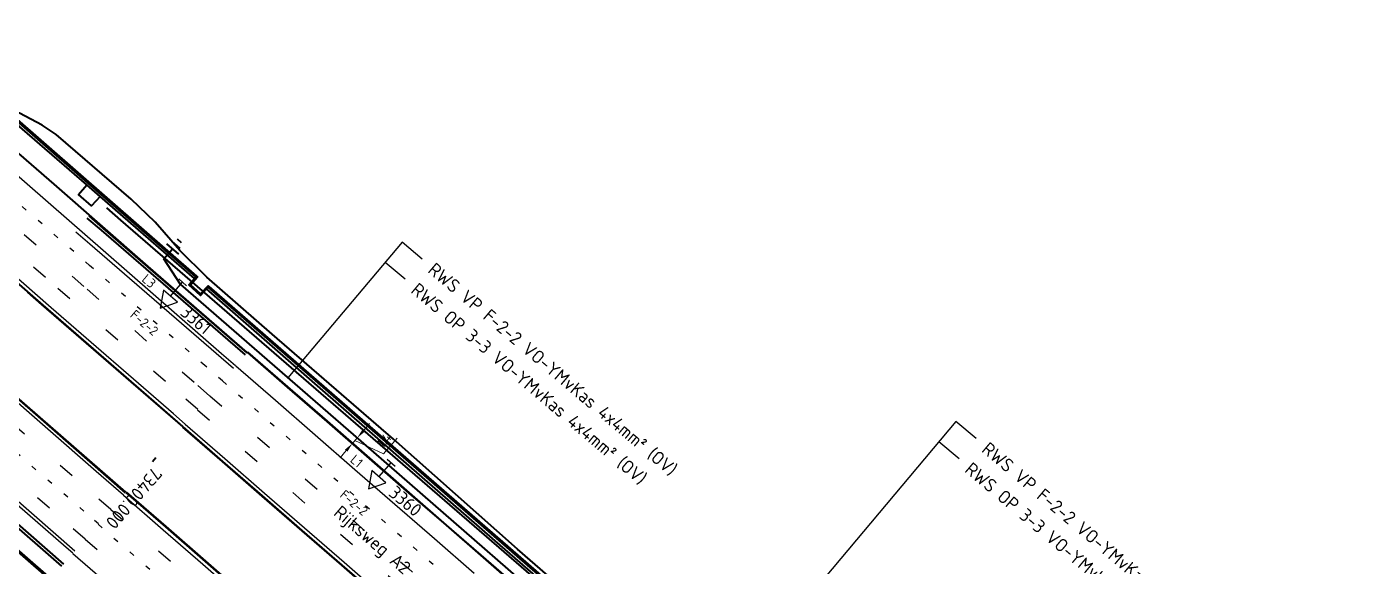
# Model space of a CAD drawing. Header units: metres. Extents: x 134219 to 139080, y 438661 to 444352.
# Drawn here: x 134645 to 134897.6, y 443923.6 to 444026 of the extents above; entities that cross this region are included whole.
import ezdxf
from ezdxf.enums import TextEntityAlignment as Align

# ---------------------------------------------------------------- set-up
doc = ezdxf.new("R2010")
doc.units = ezdxf.units.M
for name, pattern in [('13strp', [4, 1, -3]), ('39strp', [12, 3, -9]), ('dtm a2ee v011$0$13strp', [4, 1, -3])]:
    doc.linetypes.add(name, pattern=pattern)
doc.layers.get('DEFPOINTS').update_dxf_attribs({"color": 193})
for name, color, linetype, lineweight in [('N-WE-KL-ET-T18', 1, 'Continuous', 18), ('N-WE-KL-ET-T25', 7, 'Continuous', 25), ('N-WE-KL-ET_LS_OV_ARMATUUR-S', 7, 'Continuous', 25), ('N-WE-KL-ET_LS_OV_ARMATUUR-T18', 1, 'Continuous', 25), ('N-WE-KL-ET_LS_OV_KABEL-G', 10, 'KL-LS-OV-N', 35), ('N-WE-KL-ET_LS_OV_KABEL-M', 7, 'Continuous', 18), ('N-WE-KL-ET_LS_OV_KABEL-T25', 7, 'Continuous', 25), ('N-WE-KL-ET_LS_OV_KABEL_AARDING-G', 90, 'Continuous', 35), ('Utd-ondergr-bs', 8, 'Continuous', 35), ('Utd-ondergr-nw', 8, '13strp', 35)]:
    doc.layers.add(name, color=color, linetype=linetype, lineweight=lineweight)
for name, color, linetype in [('N-WE-KL-ET_LS_OV_ARMATUUR-T25', 2, 'Continuous'), ('Utd-weg-bs', 8, 'Continuous'), ('Utd-weg-nw', 8, 'Continuous')]:
    doc.layers.add(name, color=color, linetype=linetype)
doc.styles.add('alm a2ee v011$0$rtw_iso', font='NLCS-ISO.ttf')
doc.styles.add('dtm a2ee v011$0$rtw_iso', font='NLCS-ISO.ttf')
doc.styles.add('ISO18', font='NLCS-ISO.ttf')
doc.styles.add('ISO25', font='NLCS-ISO.ttf')
doc.styles.add('NLCS-ISO', font='NLCS-ISO.ttf')
doc.styles.add('NLCS_18', font='NLCS-ISO.ttf', dxfattribs={"height": 1.8})
doc.styles.add('NLCS_25', font='NLCS-ISO.ttf', dxfattribs={"height": 2.5})
doc.linetypes.add('KL-LS-OV-N', pattern='A,4,-1,[103,NLCS.SHX,S=0.75,R=0,X=0,Y=0],-1,4,-1.5,["0V",Standard,S=1,R=0,X=0,Y=-0.5],-3', length=14.5)
doc.dimstyles.new('NLCS_t18_pijl_Dimension_l3_h1', dxfattribs={"dimtxt": 1.8, "dimasz": 1.8, "dimexe": 2, "dimexo": 2, "dimgap": 0.7, "dimtad": 1, "dimdec": 1, "dimzin": 0, "dimdsep": 46, "dimtxsty": 'NLCS_18', "dimcen": 2.5, "dimdle": 2, "dimclrd": 256, "dimclre": 256, "dimclrt": 256, "dimadec": 1, "dimazin": 0, "dimtfac": 1, "dimtdec": 1, "dimtofl": 0, "dimtmove": 1, "dimatfit": 0, "dimfxl": 0, "dimtolj": 1, "dimtzin": 0, "dimlwd": 18, "dimlwe": 18, "dimarcsym": 0})

# ---------------------------------------------------------------- blocks, each defined once
blk = doc.blocks.new('SKL-ET_OV_ARMATUUR_HD_NATRIUM_1x250W-SO (1)')
for points in [[(0, 1), (0, -1)], [(3.49, 0), (0, 0)], [(3.49, -1.76), (6.49, 0), (3.49, 1.76)], [(3.49, 1.76), (3.49, -1.76)]]:
    blk.add_lwpolyline(points)
at = {"layer": 'N-WE-KL-ET-T18', "linetype": 'ByBlock', "style": 'NLCS-ISO'}
blk.add_attdef('GROEPSNUMMER', text='', height=1.8, dxfattribs=at).set_placement((-2, -4), align=Align.RIGHT)
blk.add_attdef('FASE-AANSLUITING', (10, -4), '', height=1.8, dxfattribs=at)
at = {"layer": 'N-WE-KL-ET-T18', "linetype": 'ByBlock', "style": 'NLCS-ISO', "flags": 1}
for tag, p in [('TYPE_ARMATUUR', (7.76, -13.46)), ('TYPE_FABRIKAAT', (7.76, -17.24)), ('VERMOGEN_LAMP', (7.76, -21.02)), ('SPIEGELSTAND', (7.76, -24.81)), ('HOOGTE_LICHTMAST', (7.76, -28.59)), ('UITLEGGERHOEK', (7.76, -32.38)), ('TYPE_LICHTMAST', (7.76, -36.16)), ('BOTSVRIENDELIJK', (7.76, -39.95)), ('POSITIE_LICHTMAST', (7.76, -43.73)), ('KABELAANSLUITING', (7.76, -47.52)), ('VOEDINGSPUNT', (7.76, -51.3))]:
    blk.add_attdef(tag, p, '', height=1.8, dxfattribs=at)
at = {"layer": 'N-WE-KL-ET-T25', "linetype": 'ByBlock', "style": 'NLCS-ISO'}
blk.add_attdef('MASTNUMMER', text='', height=2.5, dxfattribs=at).set_placement((4, 4.31), align=Align.MIDDLE)
at = {"layer": 'N-WE-KL-ET-T25', "linetype": 'ByBlock', "style": 'NLCS-ISO', "flags": 1}
blk.add_attdef('TYPE_SYMBOOL', (7.76, -10.06), '', height=2.5, dxfattribs=at)
blk = doc.blocks.new('SKL-ET_AARDING_AARDELECTRODE-SO')
for points in [[(0, 0), (2.5, 0)], [(2.5, 1.5), (2.5, -1.5)], [(3.5, 1), (3.5, -1)], [(4.5, -0.5), (4.5, 0.5)]]:
    blk.add_lwpolyline(points)
at = {"layer": 'N-WE-KL-ET_LS_OV_ARMATUUR-T18', "style": 'ISO18', "flags": 1}
for tag, p in [('OMSCHRIJVING_LEGENDA', (0, -8.64)), ('LOCATIE', (0, -12.42)), ('MASTNUMMER', (0, -16.2)), ('VOEDINGSPUNT', (0, -19.99)), ('GROEPSNUMMER', (0, -23.77)), ('OVERIGE_OPMERKING(EN)_1', (0, -27.56)), ('OVERIGE_OPMERKING(EN)_2', (0, -31.34))]:
    blk.add_attdef(tag, p, '', height=1.8, dxfattribs=at)
at = {"layer": 'N-WE-KL-ET_LS_OV_ARMATUUR-T25', "style": 'ISO25'}
blk.add_attdef('TYPE_SYMBOOL', (0, 4.41), '', height=2.25, dxfattribs=at)
blk = doc.blocks.new('*D420')
at = {"layer": 'DEFPOINTS', "color": 0, "transparency": 16777216}
for p in [(134707.78, 443947.96), (134707.78, 443947.96), (134706.88, 443946.92)]:
    blk.add_point(p, dxfattribs=at)
at = {"layer": 'N-WE-KL-ET_LS_OV_KABEL-M', "linetype": 'Continuous', "lineweight": 18, "transparency": 16777216}
for p, q in [((134708.96, 443949.31), (134710.14, 443950.67)), ((134706.88, 443946.92), (134707.78, 443947.96)), ((134712.8, 443944.97), (134715.37, 443947.93)), ((134705.7, 443945.56), (134704.52, 443944.2)), ((134707.33, 443947.44), (134712.8, 443944.97))]:
    blk.add_line(p, q, dxfattribs=at)
at = {"layer": 'N-WE-KL-ET_LS_OV_KABEL-M', "lineweight": 18, "transparency": 16777216}
for p, q in [((134707.78, 443947.96), (134709.29, 443946.64)), ((134706.88, 443946.92), (134708.39, 443945.61))]:
    blk.add_line(p, q, dxfattribs=at)
at = {"layer": 'N-WE-KL-ET_LS_OV_KABEL-M', "transparency": 16777216}
for points in [[(134708.74, 443949.51), (134709.19, 443949.12), (134707.78, 443947.96)], [(134705.47, 443945.76), (134705.93, 443945.37), (134706.88, 443946.92)]]:
    blk.add_solid(points, dxfattribs=at)
at = {"layer": 'N-WE-KL-ET_LS_OV_KABEL-M', "transparency": 16777216, "insert": (134712.88, 443947.5), "char_height": 1.8, "attachment_point": 5, "rotation": 48.9913, "style": 'NLCS_18'}
blk.add_mtext('\\A1;1.4', dxfattribs=at)

msp = doc.modelspace()

# ---------------------------------------------------------------- linework, layer by layer
at = {"layer": 'N-WE-KL-ET_LS_OV_KABEL-G', "flags": 128}
msp.add_lwpolyline([(134674.23, 443977.05), (134671.04, 443981.95)], dxfattribs=at)
at = {"layer": 'N-WE-KL-ET_LS_OV_KABEL-G', "elevation": 9.18, "flags": 128}
msp.add_lwpolyline([(134674.21, 443977.07), (134713.81, 443942.73), (134752.58, 443908.97), (134792.39, 443874.49), (134832.02, 443839.89), (134832.25, 443839.65)], dxfattribs=at)
at = {"layer": 'N-WE-KL-ET_LS_OV_KABEL-T25'}
for p, q in [((134716.31, 443985.1), (134694.63, 443959.36)), ((134720.13, 443981.88), (134716.31, 443985.1)), ((134716.91, 443978.06), (134713.09, 443981.28)), ((134821.51, 443951.05), (134771.95, 443892.19)), ((134825.33, 443947.83), (134821.51, 443951.05)), ((134822.11, 443944.01), (134818.29, 443947.23))]:
    msp.add_line(p, q, dxfattribs=at)
at = {"layer": 'Utd-ondergr-bs', "flags": 128}
for points in [[(134660.13, 443991.61), (134662.8, 443989.29), (134835.21, 443840.23), (134904.99, 443779.65), (134913.43, 443772.31), (134939.26, 443749.93)], [(134656.45, 443989.69), (134659.12, 443987.37), (134686.5, 443963.7)], [(134656.78, 443990.09), (134659.44, 443987.77), (134686.83, 443964.09)], [(134633.77, 443963.65), (134646.64, 443952.44), (134663.72, 443937.51)], [(134622.04, 443950.14), (134634.91, 443938.93), (134651.98, 443924)]]:
    msp.add_lwpolyline(points, dxfattribs=at)
at = {"layer": 'Utd-ondergr-bs'}
for points in [[(134834.16, 443842.23, 0), (134833.99, 443842.72, 0), (134833.57, 443843.44, 0), (134832.96, 443844.21, 0), (134827.48, 443849.55, 0), (134806.86, 443867.43, 0), (134783.07, 443888.05, 0), (134761.25, 443906.84, 0), (134738.26, 443926.86, 0), (134714.67, 443947.72, 0), (134691.64, 443967.66, 0), (134679.2, 443978.45, 0), (134674.1, 443983.53, 0), (134669.39, 443988.9, 0), (134664.84, 443993.26, 0), (134650.62, 444005.51, 0), (134647.93, 444007.3, 0), (134643.62, 444009.58, 0), (134639.36, 444012.73, 0), (134624.14, 444026.01, 0)], [(134676.87, 443978.21, 0), (134658.94, 443993.8, 0), (134656.42, 443996, 0), (134644.21, 444006.53, 0), (134623.18, 444024.84, 0)], [(134686.9, 443964.17, 0), (134668.1, 443980.46, 0), (134650.22, 443996.09, 0), (134632.42, 444011.51, 0), (134620.66, 444021.76, 0)], [(134755.28, 443910.67, 0), (134733.31, 443929.77, 0), (134701.81, 443957.12, 0), (134679.46, 443976.57, 0), (134679.18, 443976.26, 0), (134678.03, 443975.01, 0), (134675.81, 443976.99, 0), (134676.87, 443978.21, 0), (134677.14, 443978.53, 0), (134660.59, 443992.9, 0), (134659.21, 443994.1, 0), (134656.69, 443996.3, 0), (134635.97, 444014.35, 0)], [(134755.28, 443910.67, 0), (134733.31, 443929.77, 0), (134701.81, 443957.12, 0), (134679.46, 443976.57, 0), (134679.18, 443976.26, 0), (134678.03, 443975.01, 0), (134675.81, 443976.99, 0), (134676.87, 443978.21, 0), (134677.14, 443978.53, 0), (134660.59, 443992.9, 0), (134659.21, 443994.1, 0), (134656.69, 443996.3, 0), (134635.97, 444014.35, 0)], [(134834.17, 443842.09, 0), (134832.81, 443840.61, 0), (134830.77, 443842.42, 0), (134832.08, 443843.95, 0), (134832.01, 443844.01, 0), (134804.89, 443867.79, 0), (134776.79, 443892.19, 0), (134757.59, 443908.72, 0), (134757.51, 443908.79, 0), (134756.1, 443907.31, 0), (134754.07, 443909.13, 0), (134755.42, 443910.68, 0), (134755.35, 443910.75, 0), (134733.37, 443929.84, 0), (134701.87, 443957.19, 0), (134679.52, 443976.64, 0), (134679.45, 443976.71, 0), (134678.03, 443975.15, 0), (134675.95, 443977, 0), (134677.29, 443978.54, 0), (134677.21, 443978.6, 0), (134660.65, 443992.98, 0), (134636.02, 444014.42, 0)], [(134755.41, 443910.83, 0), (134733.44, 443929.92, 0), (134701.94, 443957.27, 0), (134679.59, 443976.72, 0), (134679.45, 443976.85, 0), (134678.02, 443975.29, 0), (134676.09, 443977.01, 0), (134677.43, 443978.55, 0), (134677.27, 443978.68, 0), (134660.72, 443993.05, 0), (134636.1, 444014.5, 0)], [(134636.1, 444014.5, 0), (134660.72, 443993.05, 0), (134677.27, 443978.68, 0), (134677.43, 443978.55, 0), (134676.09, 443977.01, 0), (134678.02, 443975.29, 0), (134679.45, 443976.85, 0), (134679.59, 443976.72, 0), (134701.94, 443957.27, 0), (134733.44, 443929.92, 0), (134755.41, 443910.83, 0)], [(134674.68, 443950.11, 0), (134669.22, 443954.85, 0), (134646.65, 443974.39, 0), (134624.34, 443993.88, 0), (134608.88, 444007.35, 0)], [(134658.94, 443993.8, 0), (134657.33, 443992.03, 0), (134654.85, 443994.17, 0), (134656.42, 443996, 0)], [(134663.86, 443937.67, 0), (134656.43, 443944.14, 0), (134635.64, 443962.14, 0), (134615.46, 443979.66, 0), (134598.38, 443994.53, 0)], [(134651.67, 443923.65, 0), (134629.46, 443942.95, 0), (134607.59, 443961.92, 0), (134586.61, 443980.14, 0)], [(134793.3, 443794.89, 0), (134794.49, 443796.23, 0), (134792.21, 443798.17, 0), (134791.71, 443797.62, 0), (134767.6, 443818.66, 0), (134740.32, 443842.27, 0), (134716.14, 443863.33, 0), (134716.71, 443863.95, 0), (134714.46, 443865.95, 0), (134713.83, 443865.29, 0), (134696.03, 443880.8, 0), (134671.8, 443901.79, 0), (134638.45, 443930.88, 0), (134639.05, 443931.59, 0), (134636.75, 443933.48, 0), (134636.19, 443932.81, 0), (134614.74, 443951.45, 0), (134587.55, 443975.04, 0), (134584.55, 443977.61, 0)], [(134754.94, 443910.29, 0), (134733.98, 443928.46, 0), (134706.25, 443952.59, 0), (134679.18, 443976.26, 0)], [(134638.31, 443930.87, 0), (134638.38, 443930.81, 0), (134671.73, 443901.71, 0), (134695.96, 443880.72, 0), (134713.76, 443865.22, 0), (134713.84, 443865.14, 0)], [(134793.3, 443794.89, 0), (134792.97, 443794.53, 0), (134792.82, 443794.66, 0), (134793.15, 443795.03, 0), (134794.2, 443796.21, 0), (134792.23, 443797.9, 0), (134790.88, 443796.39, 0), (134790.73, 443796.52, 0), (134791.58, 443797.47, 0), (134767.46, 443818.51, 0), (134740.19, 443842.11, 0), (134716.01, 443863.18, 0), (134715.39, 443862.51, 0), (134715.24, 443862.64, 0), (134716.42, 443863.93, 0), (134714.47, 443865.67, 0), (134713.25, 443864.36, 0), (134713.11, 443864.5, 0), (134713.7, 443865.14, 0), (134695.9, 443880.65, 0), (134671.67, 443901.64, 0), (134638.32, 443930.73, 0)], [(134671.67, 443901.64, 0), (134638.32, 443930.73, 0)], [(134638.45, 443930.88, 0), (134671.8, 443901.79, 0)]]:
    msp.add_polyline3d(points, dxfattribs=at)
at = {"layer": 'Utd-ondergr-nw', "color": 7, "linetype": 'Continuous'}
msp.add_line((134669.53, 443944.19), (134668.87, 443943.43), dxfattribs=at)
at = {"layer": 'Utd-ondergr-nw', "linetype": 'Continuous', "flags": 128}
for points in [[(134686.92, 443964.19), (134694.47, 443957.62), (134702.01, 443951.06), (134709.56, 443944.5), (134717.1, 443937.94), (134724.65, 443931.38), (134732.2, 443924.82), (134739.74, 443918.25)], [(134686.97, 443964.24), (134694.51, 443957.68), (134702.06, 443951.12), (134709.6, 443944.55), (134717.15, 443937.99), (134724.7, 443931.43), (134732.24, 443924.87), (134739.79, 443918.31)], [(134674.6, 443950.02), (134682.15, 443943.46), (134689.69, 443936.9), (134697.24, 443930.34), (134704.79, 443923.78), (134712.33, 443917.21)], [(134674.65, 443950.08), (134682.19, 443943.51), (134689.74, 443936.95), (134697.29, 443930.39), (134704.83, 443923.83), (134712.38, 443917.27)], [(134663.82, 443937.62), (134671.37, 443931.06), (134678.91, 443924.5), (134686.46, 443917.94)], [(134663.87, 443937.68), (134671.41, 443931.12), (134678.96, 443924.55), (134686.51, 443917.99)]]:
    msp.add_lwpolyline(points, dxfattribs=at)
at = {"layer": 'Utd-weg-bs', "linetype": 'dtm a2ee v011$0$13strp'}
for p, q in [((134656.95, 443980.69), (134635.99, 443998.98)), ((134678.85, 443961.69), (134656.95, 443980.69)), ((134682.21, 443958.77), (134678.85, 443961.69)), ((134655.84, 443934.07), (134635.11, 443951.98)), ((134658.63, 443931.65), (134655.84, 443934.07))]:
    msp.add_line(p, q, dxfattribs=at)
at = {"layer": 'Utd-weg-bs', "linetype": '39strp'}
for p, q in [((134655.88, 443976.7), (134631.66, 443997.7)), ((134648.54, 443978.42), (134629.18, 443995.24)), ((134671.35, 443958.66), (134648.54, 443978.42)), ((134676.82, 443958.47), (134655.88, 443976.7)), ((134677.49, 443953.34), (134671.35, 443958.66)), ((134679.74, 443955.93), (134676.82, 443958.47)), ((134653.61, 443940.76), (134634.96, 443957.02)), ((134649.33, 443934.63), (134630.21, 443951.26)), ((134660.98, 443934.35), (134653.61, 443940.76)), ((134656.11, 443928.76), (134649.33, 443934.63))]:
    msp.add_line(p, q, dxfattribs=at)
at = {"layer": 'Utd-weg-bs', "flags": 128}
for points in [[(134654.34, 443987.08), (134657.01, 443984.76), (134684.29, 443961.17)], [(134645.13, 443975.62), (134647.8, 443973.3), (134674.65, 443950.08)], [(134624.25, 443952.59), (134637.12, 443941.38), (134654.15, 443926.5)]]:
    msp.add_lwpolyline(points, dxfattribs=at)
at = {"layer": 'Utd-weg-bs'}
for points in [[(134684.68, 443961.61, 0), (134681.99, 443963.94, 0), (134660.06, 443983.07, 0), (134638.06, 444002.2, 0), (134618.61, 444019.24, 0)], [(134675.1, 443950.6, 0), (134672.9, 443952.51, 0), (134649.66, 443972.66, 0), (134627.31, 443992.18, 0), (134609.27, 444007.83, 0)], [(134663.36, 443937.09, 0), (134658.21, 443941.57, 0), (134639.74, 443957.65, 0), (134616.38, 443977.98, 0), (134597.92, 443993.96, 0)], [(134653.79, 443926.08, 0), (134652.52, 443927.18, 0), (134629.92, 443946.79, 0), (134608.34, 443965.52, 0), (134588.73, 443982.72, 0)]]:
    msp.add_polyline3d(points, dxfattribs=at)
at = {"layer": 'Utd-weg-nw', "linetype": 'Continuous', "flags": 128}
for points in [[(134684.72, 443961.66), (134692.27, 443955.1), (134699.81, 443948.53), (134707.36, 443941.97), (134714.91, 443935.41), (134722.45, 443928.85), (134730, 443922.29)], [(134675.11, 443950.6), (134682.65, 443944.04), (134690.2, 443937.48), (134697.75, 443930.92), (134705.29, 443924.36), (134712.84, 443917.79)], [(134663.36, 443937.1), (134670.91, 443930.53), (134678.45, 443923.97), (134686, 443917.41)], [(134653.75, 443926.04), (134661.3, 443919.48)]]:
    msp.add_lwpolyline(points, dxfattribs=at)
at = {"layer": 'Utd-weg-nw', "linetype": '13strp', "flags": 128}
for points in [[(134682.21, 443958.77), (134689.76, 443952.21), (134697.3, 443945.65), (134704.85, 443939.09), (134712.4, 443932.52), (134719.94, 443925.96), (134727.49, 443919.4), (134735.03, 443912.84), (134742.58, 443906.28), (134750.13, 443899.72), (134754.22, 443896.16), (134757.67, 443893.15), (134765.22, 443886.59), (134772.76, 443880.03), (134780.31, 443873.47), (134787.86, 443866.91), (134795.4, 443860.35), (134802.95, 443853.78), (134810.49, 443847.22), (134818.04, 443840.66), (134825.59, 443834.1), (134827.95, 443832.04), (134833.13, 443827.54), (134840.68, 443820.98), (134848.23, 443814.41), (134855.77, 443807.85), (134863.32, 443801.29), (134870.86, 443794.73), (134878.41, 443788.17), (134885.96, 443781.6), (134886.41, 443781.21), (134886.53, 443781.11), (134893.5, 443775.04), (134901.05, 443768.48), (134908.59, 443761.92), (134916.13, 443755.35), (134923.03, 443749.3), (134923.65, 443748.75), (134931.15, 443742.14), (134938.65, 443735.5), (134942.3, 443732.24), (134946.13, 443728.83), (134953.59, 443722.13), (134961.04, 443715.41), (134968.47, 443708.65), (134975.89, 443701.86), (134983.28, 443695.04), (134990.66, 443688.19), (134997.39, 443681.88), (134998.01, 443681.31), (135005.33, 443674.39), (135012.64, 443667.43), (135019.91, 443660.43), (135027.16, 443653.4), (135034.38, 443646.33), (135041.56, 443639.22), (135045.75, 443635.05), (135048.72, 443632.07), (135055.83, 443624.89), (135062.92, 443617.66), (135069.96, 443610.41), (135074.95, 443605.24), (135076.98, 443603.13), (135083.96, 443595.82), (135090.92, 443588.48), (135091.15, 443588.23)], [(134658.56, 443931.57), (134666.1, 443925.01), (134673.65, 443918.44), (134681.19, 443911.88), (134688.74, 443905.32), (134696.29, 443898.76), (134703.83, 443892.2), (134711.38, 443885.64), (134718.92, 443879.07), (134726.47, 443872.51), (134730.56, 443868.95), (134734.02, 443865.95), (134741.56, 443859.39), (134749.11, 443852.83), (134756.66, 443846.27), (134764.2, 443839.7), (134771.75, 443833.14), (134779.29, 443826.58), (134786.84, 443820.02), (134794.39, 443813.46), (134801.93, 443806.9), (134804.3, 443804.84), (134809.48, 443800.33), (134817.02, 443793.77), (134824.6, 443787.25), (134832.11, 443780.65), (134839.62, 443774.04), (134847.13, 443767.44), (134854.64, 443760.84), (134862.15, 443754.23), (134862.61, 443753.83), (134862.73, 443753.73), (134869.66, 443747.63), (134877.17, 443741.03), (134884.68, 443734.42), (134892.19, 443727.82), (134899.12, 443721.79), (134899.74, 443721.25), (134907.28, 443714.69), (134914.81, 443708.13), (134918.49, 443704.93), (134922.34, 443701.57), (134929.85, 443695.01), (134937.34, 443688.44), (134944.82, 443681.85), (134952.28, 443675.25), (134959.71, 443668.64), (134967.12, 443662), (134968.03, 443661.18)]]:
    msp.add_lwpolyline(points, dxfattribs=at)
at = {"layer": 'Utd-weg-nw', "linetype": '39strp', "flags": 128}
for points in [[(134679.77, 443955.96), (134687.31, 443949.4), (134694.86, 443942.84), (134702.41, 443936.28), (134709.95, 443929.71), (134717.5, 443923.15), (134725.04, 443916.59), (134732.59, 443910.03), (134740.14, 443903.47), (134747.68, 443896.91), (134751.77, 443893.35), (134755.23, 443890.34), (134762.77, 443883.78), (134770.32, 443877.22), (134777.87, 443870.66), (134785.41, 443864.1), (134792.96, 443857.53), (134800.5, 443850.97), (134808.05, 443844.41), (134815.6, 443837.85), (134823.14, 443831.29), (134825.51, 443829.23), (134830.69, 443824.73), (134838.23, 443818.16), (134845.78, 443811.6), (134853.33, 443805.04), (134860.87, 443798.48), (134868.42, 443791.92), (134875.97, 443785.36), (134883.51, 443778.79), (134883.97, 443778.4), (134884.09, 443778.29), (134891.06, 443772.23), (134898.6, 443765.67), (134906.15, 443759.11), (134913.69, 443752.54), (134920.59, 443746.49), (134921.21, 443745.94), (134928.71, 443739.33), (134936.2, 443732.69), (134939.86, 443729.43), (134943.68, 443726.02), (134951.14, 443719.33), (134958.58, 443712.61), (134966.01, 443705.86), (134973.42, 443699.08), (134980.8, 443692.27), (134988.17, 443685.42), (134994.89, 443679.12), (134995.51, 443678.55), (135002.82, 443671.64), (135010.11, 443664.69), (135017.37, 443657.71), (135024.61, 443650.69), (135031.81, 443643.64), (135038.98, 443636.54), (135043.15, 443632.38), (135046.11, 443629.41), (135053.21, 443622.24), (135060.28, 443615.04), (135067.31, 443607.8), (135072.28, 443602.64), (135074.3, 443600.53), (135081.27, 443593.24), (135088.21, 443585.92), (135088.44, 443585.67)], [(134677.47, 443953.32), (134685.02, 443946.76), (134692.56, 443940.2), (134700.11, 443933.63), (134707.65, 443927.07), (134715.2, 443920.51), (134722.75, 443913.95), (134730.29, 443907.39), (134737.84, 443900.83), (134745.39, 443894.26), (134749.48, 443890.71), (134752.93, 443887.7), (134760.48, 443881.14), (134768.02, 443874.58), (134775.57, 443868.02), (134783.12, 443861.46), (134790.66, 443854.89), (134798.21, 443848.33), (134805.75, 443841.77), (134813.3, 443835.21), (134820.85, 443828.65), (134823.21, 443826.59), (134828.39, 443822.09), (134835.94, 443815.52), (134843.48, 443808.96), (134851.03, 443802.4), (134858.58, 443795.84), (134866.12, 443789.28), (134873.67, 443782.71), (134881.21, 443776.15), (134881.67, 443775.75), (134881.79, 443775.65), (134888.76, 443769.59), (134896.31, 443763.03), (134903.85, 443756.47), (134911.39, 443749.9), (134918.29, 443743.84), (134918.91, 443743.3), (134926.41, 443736.69), (134933.9, 443730.05), (134937.56, 443726.8), (134941.38, 443723.38), (134948.83, 443716.69), (134956.27, 443709.98), (134963.69, 443703.23), (134971.09, 443696.46), (134978.47, 443689.65), (134985.83, 443682.82), (134992.54, 443676.53), (134993.16, 443675.95), (135000.46, 443669.05), (135007.74, 443662.12), (135014.99, 443655.15), (135022.21, 443648.14), (135029.39, 443641.1), (135036.55, 443634.02), (135040.71, 443629.87), (135043.67, 443626.91), (135050.75, 443619.75), (135057.8, 443612.57), (135064.81, 443605.35), (135069.77, 443600.2), (135071.79, 443598.1), (135078.74, 443590.82), (135085.66, 443583.52), (135085.9, 443583.27)], [(134661, 443934.38), (134668.55, 443927.82), (134676.09, 443921.26), (134683.64, 443914.69), (134691.18, 443908.13), (134698.73, 443901.57), (134706.28, 443895.01), (134713.82, 443888.45), (134721.37, 443881.89), (134728.92, 443875.32), (134733.01, 443871.77), (134736.46, 443868.76), (134744.01, 443862.2), (134751.55, 443855.64), (134759.1, 443849.08), (134766.65, 443842.51), (134774.19, 443835.95), (134781.74, 443829.39), (134789.28, 443822.83), (134796.83, 443816.27), (134804.38, 443809.71), (134806.74, 443807.65), (134811.92, 443803.14), (134819.47, 443796.58), (134820.48, 443795.86), (134827.05, 443790.06), (134834.56, 443783.46), (134842.07, 443776.85), (134849.58, 443770.25), (134857.09, 443763.65), (134864.6, 443757.04), (134865.05, 443756.64), (134865.17, 443756.54), (134872.11, 443750.44), (134879.62, 443743.84), (134887.13, 443737.23), (134894.64, 443730.63), (134901.56, 443724.6), (134902.18, 443724.06), (134909.72, 443717.5), (134917.26, 443710.94), (134920.94, 443707.74), (134924.79, 443704.38), (134932.3, 443697.81), (134939.8, 443691.23), (134947.29, 443684.64), (134954.75, 443678.04), (134962.19, 443671.42), (134969.61, 443664.77), (134970.52, 443663.95)], [(134656.11, 443928.76), (134663.66, 443922.2), (134671.2, 443915.63), (134678.75, 443909.07), (134686.3, 443902.51), (134693.84, 443895.95), (134701.39, 443889.39), (134708.93, 443882.83), (134716.48, 443876.26), (134724.03, 443869.7), (134728.12, 443866.14), (134731.57, 443863.14), (134739.12, 443856.58), (134746.66, 443850.02), (134754.21, 443843.45), (134761.76, 443836.89), (134769.3, 443830.33), (134776.85, 443823.77), (134784.4, 443817.21), (134791.94, 443810.65), (134799.49, 443804.08), (134801.85, 443802.03), (134807.03, 443797.52), (134814.58, 443790.96), (134822.16, 443784.44), (134829.67, 443777.83), (134837.18, 443771.23), (134844.69, 443764.63), (134852.2, 443758.03), (134859.71, 443751.42), (134860.17, 443751.02), (134860.28, 443750.92), (134867.22, 443744.82), (134874.73, 443738.22), (134882.24, 443731.61), (134889.75, 443725.01), (134896.67, 443718.98), (134897.29, 443718.44), (134904.83, 443711.88), (134912.37, 443705.33), (134914.99, 443703.04), (134919.91, 443698.75), (134927.44, 443692.16), (134934.96, 443685.55), (134942.45, 443678.91), (134949.92, 443672.23), (134957.35, 443665.5), (134961.05, 443662.12), (134964.74, 443658.72), (134965.23, 443658.27)]]:
    msp.add_lwpolyline(points, dxfattribs=at)

# ---------------------------------------------------------------- block references
at = {"layer": 'N-WE-KL-ET_LS_OV_ARMATUUR-S'}
ref = msp.add_blockref('SKL-ET_OV_ARMATUUR_HD_NATRIUM_1x250W-SO (1)', (134674.62, 443977.49, 7.45), dxfattribs=dict(at, rotation=228.7829127960084))
ref.add_attrib('MASTNUMMER', '3361', (134673.98, 443971.45, -0.67), dxfattribs={"layer": 'N-WE-KL-ET_LS_OV_ARMATUUR-T25', "height": 2.5, "rotation": 319.9073, "style": 'ISO25'})
ref.add_attrib('FASE-AANSLUITING_1', 'L3', (134666.71, 443977.82, -0.67), dxfattribs={"layer": 'N-WE-KL-ET_LS_OV_ARMATUUR-T18', "height": 1.8, "rotation": 319.9073, "style": 'ISO18'})
ref.add_attrib('GROEPSNUMMER', 'F-2-2', (134664.5, 443971.04, 7.45), dxfattribs={"layer": 'N-WE-KL-ET_LS_OV_ARMATUUR-T18', "height": 1.8, "rotation": 319.9073, "style": 'ISO18'})
ref = msp.add_blockref('SKL-ET_OV_ARMATUUR_HD_NATRIUM_1x250W-SO (1)', (134714.21, 443943.21, 8.13), dxfattribs=dict(at, rotation=228.7829127960083))
ref.add_attrib('MASTNUMMER', '3360', (134713.57, 443937.17), dxfattribs={"layer": 'N-WE-KL-ET_LS_OV_ARMATUUR-T25', "height": 2.5, "rotation": 319.9073, "style": 'ISO25'})
ref.add_attrib('FASE-AANSLUITING_1', 'L1', (134706.3, 443943.54), dxfattribs={"layer": 'N-WE-KL-ET_LS_OV_ARMATUUR-T18', "height": 1.8, "rotation": 319.9073, "style": 'ISO18'})
ref.add_attrib('GROEPSNUMMER', 'F-2-2', (134704.33, 443936.86, 8.13), dxfattribs={"layer": 'N-WE-KL-ET_LS_OV_ARMATUUR-T18', "height": 1.8, "rotation": 319.9073, "style": 'ISO18'})
at = {"layer": 'N-WE-KL-ET_LS_OV_KABEL_AARDING-G', "rotation": 48.78291279591275}
msp.add_blockref('SKL-ET_AARDING_AARDELECTRODE-SO', (134671.04, 443981.95, 7.45), dxfattribs=at)

# ---------------------------------------------------------------- texts
at = {"layer": 'N-WE-KL-ET_LS_OV_KABEL-T25', "style": 'NLCS_25'}
for s, p in [('RWS VP F-2-2 VO-YMvKas 4x4mm² (OV)', (134721.82, 443980.46)), ('RWS OP 3-3 VO-YMvKas 4x4mm² (OV)', (134718.6, 443976.63)), ('RWS VP F-2-2 VO-YMvKas 4x4mm² (OV)', (134827.02, 443946.41)), ('RWS OP 3-3 VO-YMvKas 4x4mm² (OV)', (134823.8, 443942.58))]:
    msp.add_text(s, height=2.5, rotation=319.9073, dxfattribs=at).set_placement(p, align=Align.MIDDLE_LEFT)
at = {"layer": 'Utd-ondergr-bs', "style": 'dtm a2ee v011$0$rtw_iso'}
msp.add_text('Rijksweg A2', height=2.5, rotation=319.4608, dxfattribs=at).set_placement((134703.11, 443933.44))
at = {"layer": 'Utd-ondergr-nw', "color": 7, "style": 'alm a2ee v011$0$rtw_iso'}
msp.add_text('73400.000', height=2.5, rotation=228.9913, dxfattribs=at).set_placement((134669.02, 443942.65))

# ---------------------------------------------------------------- dimensions: what is measured, and where the dimension line sits
at = {"layer": 'N-WE-KL-ET_LS_OV_KABEL-M'}
dim = msp.add_aligned_dim(p1=(134706.88, 443946.92), p2=(134707.78, 443947.96), distance=0, dimstyle='NLCS_t18_pijl_Dimension_l3_h1', dxfattribs=at)
dim.commit()
dim.dimension.update_dxf_attribs({"geometry": '*D420', "text_midpoint": (134712.05, 443946.55)})

doc.saveas('drawing.dxf')
